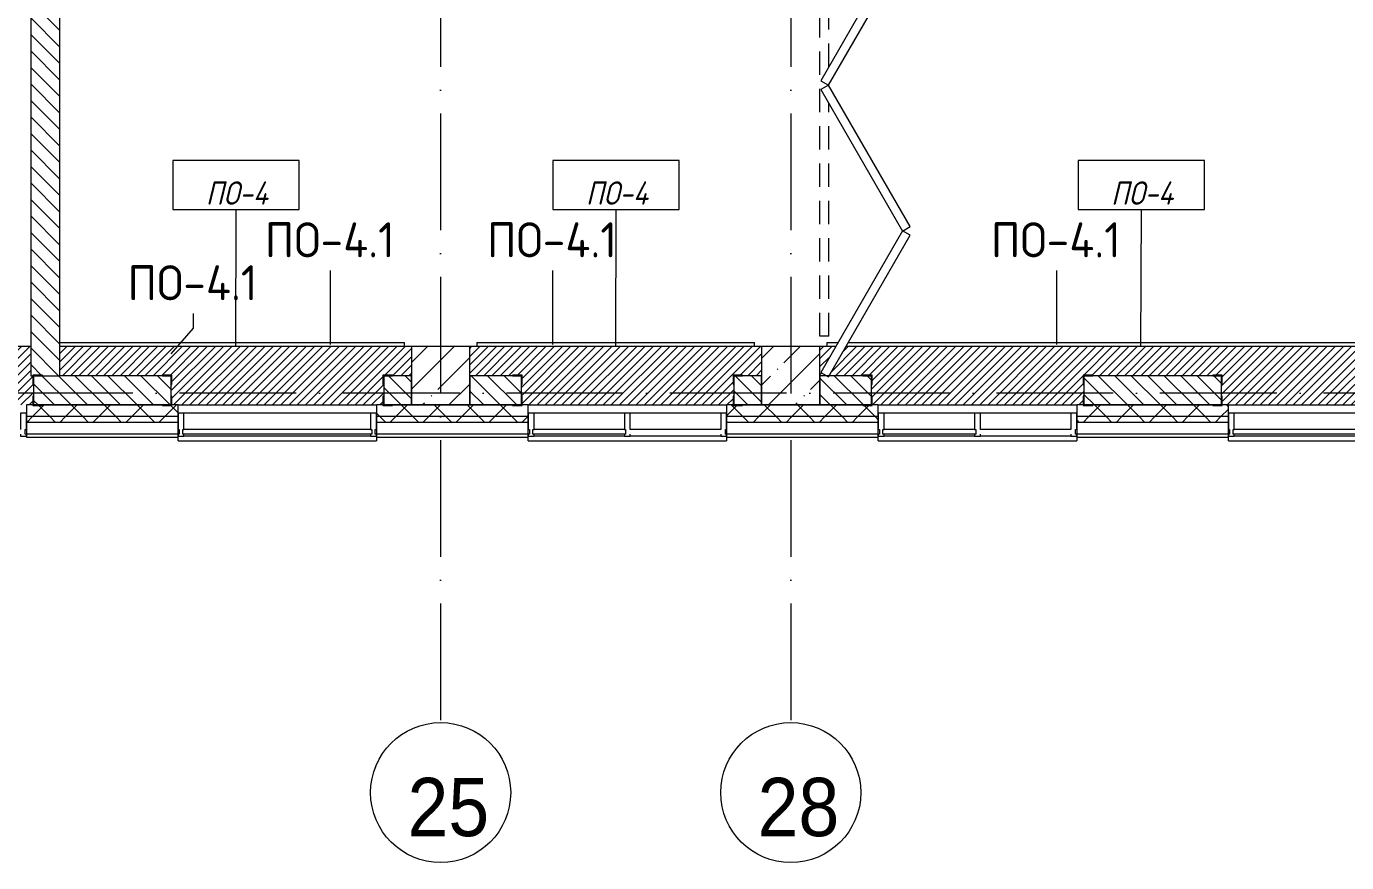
# Model space of a CAD drawing. Header units: millimetres. Extents: x -6467 to 106027, y -7090 to 195095.
# Drawn here: x 32509 to 43822, y 153872 to 161040 of the extents above; entities that cross this region are included whole.
import ezdxf

# ---------------------------------------------------------------- set-up
doc = ezdxf.new("R2010")
doc.units = ezdxf.units.MM
doc.linetypes.add('200_ШТРИХ__ш1_п0_6_', pattern=[320, 200, -120])
doc.linetypes.add('50_200_ШТРИХ_1Т_ш5_п1_п1_', pattern=[1400, 1000, -200, 0, -200])
for name, color, linetype, lineweight in [('A-DOOR-2', 7, 'Continuous', 5), ('A-DOOR-3', 7, '200_ШТРИХ__ш1_п0_6_', 5), ('A-DOOR-FRAM', 7, 'Continuous', 9), ('A-FLOR', 7, 'Continuous', 9), ('A-FLOR-IDEN', 7, 'Continuous', 9), ('A-GLAZ', 7, 'Continuous', 5), ('A-GLAZ-CWMG', 7, 'Continuous', 9), ('A-GLAZ-CWMG-1', 7, 'Continuous', 20), ('A-WALL', 7, 'Continuous', 5), ('A-WALL-FNSH-1', 7, 'Continuous', 5), ('A-WALL-IDEN', 7, 'Continuous', 9), ('I-WALL', 7, 'Continuous', 5), ('S-COLS', 7, 'Continuous', 9), ('S-COLS-1', 7, 'Continuous', 5)]:
    doc.layers.add(name, color=color, linetype=linetype, lineweight=lineweight)
for name, color, linetype, lineweight, true_color in [('A-FLOR-PATT-1', 7, 'Continuous', 5, 0xd61c12), ('A-GENM-1', 7, 'Continuous', 9, 0xaaaaaa), ('A-GENM-2', 7, 'Continuous', 20, 0xaaaaaa), ('Оси-1', 7, 'Continuous', 20, 0xaaaaaa), ('Оси-2', 7, 'Continuous', 9, 0xaaaaaa), ('Оси-3', 7, '50_200_ШТРИХ_1Т_ш5_п1_п1_', 9, 0xaaaaaa)]:
    doc.layers.add(name, color=color, linetype=linetype, lineweight=lineweight, true_color=true_color)
doc.styles.add('Arial', font='arial.ttf', dxfattribs={"width": 0.9, "height": 500})
doc.styles.add('GOST Common', font='', dxfattribs={"height": 300})
doc.styles.add('GOST Common_I', font='', dxfattribs={"width": 0.9, "height": 200})
doc.styles.get('GOST Common').set_extended_font_data('GOST Common')
doc.styles.get('GOST Common_I').set_extended_font_data('GOST Common', italic=True)
pattern_1 = [(135, (109.45, 102614.03), (-70.71068, -70.71068), [])]
pattern_2 = [(45, (109.45, 102614.03), (-228.0985, 228.0985), []), (45, (337.55, 102614.03), (-228.0985, 228.0985), [403.225, -80.645, 6.706, -73.939])]
pattern_3 = [(45, (109.45, 102614.03), (-141.42136, 141.42136), []), (135, (109.45, 102614.03), (-141.42136, -141.42136), [])]

# ---------------------------------------------------------------- blocks, each defined once
blk = doc.blocks.new('Прямоугольный импост - Импост структурный с накладкой - 180мм-22437099-АИ_План этажа Радиаторы_3')
at = {"layer": 'A-GLAZ-CWMG-1'}
for p, q in [((0, 17), (-50, 17)), ((-50, 17), (-50, 0)), ((-50, 0), (-40, 0)), ((-40, 0), (-40, -40)), ((-10, -40), (-10, 0)), ((-10, 0), (0, 0)), ((0, 0), (0, 17)), ((-40, -40), (-50, -40)), ((-50, -40), (-50, -180)), ((0, -40), (-10, -40)), ((0, -180), (0, -40)), ((-50, -180), (0, -180))]:
    blk.add_line(p, q, dxfattribs=at)
blk = doc.blocks.new('Прямоугольный импост - Импост структурный с накладкой - 180мм-22437089-АИ_План этажа Радиаторы_3')
at = {"layer": 'A-GLAZ-CWMG'}
for p, q in [((53650, 55111), (52050, 55111)), ((53650, 54931), (52050, 54931)), ((53650, 54914), (52050, 54914))]:
    blk.add_line(p, q, dxfattribs=at)
blk = doc.blocks.new('Прямоугольный импост - Импост структурный с накладкой - 180мм-22437111-АИ_План этажа Радиаторы_3')
at = {"layer": 'A-GLAZ-CWMG-1'}
for p, q in [((-50, 0), (-50, 17)), ((-50, 17), (0, 17)), ((0, 0), (-10, 0)), ((-10, 0), (-10, -40)), ((0, 17), (0, 0)), ((-50, -180), (-50, -40)), ((-10, -40), (0, -40)), ((0, -40), (0, -180)), ((0, -180), (-50, -180))]:
    blk.add_line(p, q, dxfattribs=at)
blk = doc.blocks.new('Прямоугольный импост - Импост структурный с накладкой - 180мм-22071093-АИ_План этажа Радиаторы_3')
at = {"layer": 'A-GLAZ-CWMG'}
for p, q in [((49825, 55111), (49050, 55111)), ((49825, 54931), (49050, 54931)), ((49825, 54914), (49050, 54914))]:
    blk.add_line(p, q, dxfattribs=at)
blk = doc.blocks.new('Прямоугольный импост - Импост структурный с накладкой - 180мм-22437098-АИ_План этажа Радиаторы_3')
at = {"layer": 'A-GLAZ-CWMG-1'}
for p, q in [((-50, 0), (-50, 17)), ((-50, 17), (0, 17)), ((-40, 0), (-50, 0)), ((-40, -40), (-40, 0)), ((0, 0), (-10, 0)), ((-10, 0), (-10, -40)), ((0, 17), (0, 0)), ((-50, -180), (-50, -40)), ((-50, -40), (-40, -40)), ((-10, -40), (0, -40)), ((0, -40), (0, -180)), ((0, -180), (-50, -180))]:
    blk.add_line(p, q, dxfattribs=at)
blk = doc.blocks.new('Прямоугольный импост - Импост структурный с накладкой - 180мм-V176-АИ_План этажа Радиаторы_3')
at = {"layer": 'A-GLAZ-CWMG'}
for p, q in [((6638, 55111), (5863, 55111)), ((6638, 54914), (5863, 54914))]:
    blk.add_line(p, q, dxfattribs=at)
blk = doc.blocks.new('Прямоугольный импост - Импост структурный с накладкой - 180мм-V179-АИ_План этажа Радиаторы_3')
at = {"layer": 'A-GLAZ-CWMG-1'}
for p, q in [((-25, 0), (-25, 17)), ((-25, 17), (25, 17)), ((-15, 0), (-25, 0)), ((-15, -40), (-15, 0)), ((25, 17), (25, 0)), ((-25, -180), (-25, -40)), ((-25, -40), (-15, -40)), ((25, -40), (25, -180)), ((25, -180), (-25, -180))]:
    blk.add_line(p, q, dxfattribs=at)
blk = doc.blocks.new('Прямоугольный импост - Импост структурный с накладкой - 180мм-22437157-АИ_План этажа Радиаторы_3')
at = {"layer": 'A-GLAZ-CWMG-1'}
for p, q in [((0, 17), (-50, 17)), ((-50, 17), (-50, 0)), ((-50, 0), (-40, 0)), ((-40, 0), (-40, -40)), ((-10, -40), (-10, 0)), ((-10, 0), (0, 0)), ((0, 0), (0, 17)), ((-40, -40), (-50, -40)), ((-50, -40), (-50, -180)), ((0, -40), (-10, -40)), ((0, -180), (0, -40)), ((-50, -180), (0, -180))]:
    blk.add_line(p, q, dxfattribs=at)
blk = doc.blocks.new('DOR__перегородка__Прямоугольная - Вн_ДПГ_7150х3600h-22715237-АИ_План этажа Радиаторы_3')
at = {"layer": 'A-DOOR-3'}
for p, q in [((0, 1474), (0, 0)), ((375, 1474), (0, 1474)), ((75, 1474), (75, 114)), ((150, 1474), (150, 158)), ((225, 1474), (225, 201)), ((300, 1474), (300, 244)), ((375, 1474), (375, 288)), ((225, 114), (225, 75)), ((300, 158), (300, 75)), ((375, 201), (375, 75)), ((7, 75), (0, 75)), ((2345, 75), (157, 75)), ((7150, 0), (350, 0)), ((2506, 75), (2495, 75)), ((4843, 75), (2656, 75)), ((5006, 75), (4993, 75)), ((7150, 75), (5156, 75)), ((7150, 75), (7150, 0))]:
    blk.add_line(p, q, dxfattribs=at)
at = {"layer": 'A-DOOR-FRAM'}
for p, q in [((1213, 772), (1, 72)), ((39, 7), (1251, 707)), ((1251, 707), (1213, 772)), ((1288, 772), (1251, 707)), ((1251, 707), (2463, 7)), ((2501, 72), (1288, 772)), ((3713, 772), (2500, 72)), ((2538, 7), (3750, 707)), ((3750, 707), (3713, 772)), ((3787, 772), (3749, 707)), ((3749, 707), (4962, 7)), ((4999, 72), (3787, 772)), ((6212, 772), (5000, 72)), ((5037, 7), (6250, 707)), ((6250, 707), (6212, 772)), ((6286, 772), (6249, 707)), ((6249, 707), (7461, 7)), ((7498, 72), (6286, 772)), ((1, 72), (39, 7)), ((2463, 7), (2501, 72)), ((2500, 72), (2538, 7)), ((4962, 7), (4999, 72)), ((5000, 72), (5037, 7)), ((7461, 7), (7498, 72))]:
    blk.add_line(p, q, dxfattribs=at)
blk = doc.blocks.new('Фахверк _газобетон торцы_734 - Фахверк _газобетон торцы_-25587035-АИ_План этажа Радиаторы_3')
at = {"layer": 'A-GENM-2'}
for p, q in [((89406, 11135), (89325, 11135)), ((89325, 11135), (89325, 11129)), ((89325, 11129), (89400, 11129)), ((89400, 11129), (89400, 11054)), ((89406, 11054), (89406, 11135)), ((89400, 11054), (89406, 11054)), ((89400, 10879), (89325, 10879)), ((89325, 10879), (89325, 10873)), ((89325, 10873), (89406, 10873)), ((89400, 10954), (89400, 10879)), ((89406, 10954), (89400, 10954)), ((89406, 10873), (89406, 10954))]:
    blk.add_line(p, q, dxfattribs=at)
blk = doc.blocks.new('Фахверк _газобетон торцы_736 - Фахверк _газобетон торцы_-25587075-АИ_План этажа Радиаторы_3')
at = {"layer": 'A-GENM-2'}
for p, q in [((89406, 11135), (89325, 11135)), ((89325, 11135), (89325, 11129)), ((89325, 11129), (89400, 11129)), ((89400, 11129), (89400, 11054)), ((89406, 11054), (89406, 11135)), ((89400, 11054), (89406, 11054)), ((89400, 10879), (89325, 10879)), ((89325, 10879), (89325, 10873)), ((89325, 10873), (89406, 10873)), ((89400, 10954), (89400, 10879)), ((89406, 10954), (89400, 10954)), ((89406, 10873), (89406, 10954))]:
    blk.add_line(p, q, dxfattribs=at)
blk = doc.blocks.new('Фахверк _газобетон торцы_737 - Фахверк _газобетон торцы_-25587095-АИ_План этажа Радиаторы_3')
at = {"layer": 'A-GENM-2'}
for p, q in [((89406, 156989), (89325, 156989)), ((89325, 156989), (89325, 156983)), ((89325, 156983), (89400, 156983)), ((89400, 156983), (89400, 156908)), ((89400, 156908), (89406, 156908)), ((89406, 156908), (89406, 156989)), ((89406, 156808), (89400, 156808)), ((89400, 156808), (89400, 156733)), ((89406, 156727), (89406, 156808)), ((89400, 156733), (89325, 156733)), ((89325, 156733), (89325, 156727)), ((89325, 156727), (89406, 156727))]:
    blk.add_line(p, q, dxfattribs=at)
blk = doc.blocks.new('Фахверк _газобетон торцы_738 - Фахверк _газобетон торцы_-25587115-АИ_План этажа Радиаторы_3')
at = {"layer": 'A-GENM-2'}
for p, q in [((89406, 11135), (89325, 11135)), ((89325, 11135), (89325, 11129)), ((89325, 11129), (89400, 11129)), ((89400, 11129), (89400, 11054)), ((89406, 11054), (89406, 11135)), ((89400, 11054), (89406, 11054)), ((89400, 10879), (89325, 10879)), ((89325, 10879), (89325, 10873)), ((89325, 10873), (89406, 10873)), ((89400, 10954), (89400, 10879)), ((89406, 10954), (89400, 10954)), ((89406, 10873), (89406, 10954))]:
    blk.add_line(p, q, dxfattribs=at)
blk = doc.blocks.new('Фахверк _газобетон торцы_739 - Фахверк _газобетон торцы_-25587135-АИ_План этажа Радиаторы_3')
at = {"layer": 'A-GENM-2'}
for p, q in [((89406, 156989), (89325, 156989)), ((89325, 156989), (89325, 156983)), ((89325, 156983), (89400, 156983)), ((89400, 156983), (89400, 156908)), ((89400, 156908), (89406, 156908)), ((89406, 156908), (89406, 156989)), ((89406, 156808), (89400, 156808)), ((89400, 156808), (89400, 156733)), ((89406, 156727), (89406, 156808)), ((89400, 156733), (89325, 156733)), ((89325, 156733), (89325, 156727)), ((89325, 156727), (89406, 156727))]:
    blk.add_line(p, q, dxfattribs=at)
blk = doc.blocks.new('Фахверк _газобетон торцы_740 - Фахверк _газобетон торцы_-25587155-АИ_План этажа Радиаторы_3')
at = {"layer": 'A-GENM-2'}
for p, q in [((89406, 11135), (89325, 11135)), ((89325, 11135), (89325, 11129)), ((89325, 11129), (89400, 11129)), ((89400, 11129), (89400, 11054)), ((89406, 11054), (89406, 11135)), ((89400, 11054), (89406, 11054)), ((89400, 10879), (89325, 10879)), ((89325, 10879), (89325, 10873)), ((89325, 10873), (89406, 10873)), ((89400, 10954), (89400, 10879)), ((89406, 10954), (89400, 10954)), ((89406, 10873), (89406, 10954))]:
    blk.add_line(p, q, dxfattribs=at)
blk = doc.blocks.new('Фахверк _газобетон торцы_741 - Фахверк _газобетон торцы_-25587175-АИ_План этажа Радиаторы_3')
at = {"layer": 'A-GENM-2'}
for p, q in [((89406, 156989), (89325, 156989)), ((89325, 156989), (89325, 156983)), ((89325, 156983), (89400, 156983)), ((89400, 156983), (89400, 156908)), ((89400, 156908), (89406, 156908)), ((89406, 156908), (89406, 156989)), ((89406, 156808), (89400, 156808)), ((89400, 156808), (89400, 156733)), ((89406, 156727), (89406, 156808)), ((89400, 156733), (89325, 156733)), ((89325, 156733), (89325, 156727)), ((89325, 156727), (89406, 156727))]:
    blk.add_line(p, q, dxfattribs=at)
blk = doc.blocks.new('Фахверк _газобетон торцы_743 - Фахверк _газобетон торцы_-25587215-АИ_План этажа Радиаторы_3')
at = {"layer": 'A-GENM-2'}
for p, q in [((89406, 156989), (89325, 156989)), ((89325, 156989), (89325, 156983)), ((89325, 156983), (89400, 156983)), ((89400, 156983), (89400, 156908)), ((89400, 156908), (89406, 156908)), ((89406, 156908), (89406, 156989)), ((89406, 156808), (89400, 156808)), ((89400, 156808), (89400, 156733)), ((89406, 156727), (89406, 156808)), ((89400, 156733), (89325, 156733)), ((89325, 156733), (89325, 156727)), ((89325, 156727), (89406, 156727))]:
    blk.add_line(p, q, dxfattribs=at)
blk = doc.blocks.new('Отлив_СКБ - Отлив витража-V323-АИ_План этажа Радиаторы_3')
at = {"layer": 'A-GLAZ'}
for p, q in [((0, 69), (0, 100)), ((1700, 100), (0, 100)), ((50, 2), (1650, 2)), ((1700, 100), (1700, 69)), ((1650, 0), (50, 0))]:
    blk.add_line(p, q, dxfattribs=at)
blk = doc.blocks.new('Отлив_СКБ - Отлив витража-V322-АИ_План этажа Радиаторы_3')
at = {"layer": 'A-GLAZ'}
for p, q in [((0, 69), (0, 100)), ((1700, 100), (0, 100)), ((875, 2), (1650, 2)), ((1700, 100), (1700, 69)), ((825, 0), (50, 0)), ((1650, 0), (875, 0))]:
    blk.add_line(p, q, dxfattribs=at)
blk = doc.blocks.new('Ось сетки - Круг_Ø6_00__ISO-2_5_0_9K_-17386508-АИ_План этажа Радиаторы_3')
at = {"layer": 'Оси-1'}
blk.add_circle((0, 0), 3, dxfattribs=at)
blk = doc.blocks.new('AAR_СКБ_Марка_Перекрытия_1 мм - Марка пола-27961726-АИ_План этажа Радиаторы_3')
at = {"layer": 'A-FLOR-IDEN'}
for p, q in [((2.723, 2.101), (-2.69, 2.101)), ((-2.69, 2.101), (-2.69, 0)), ((2.723, 0), (2.723, 2.101)), ((-2.69, 0), (2.723, 0))]:
    blk.add_line(p, q, dxfattribs=at)

msp = doc.modelspace()

# ---------------------------------------------------------------- hatches: boundary and pattern name
at = {"layer": 'A-FLOR-PATT-1'}
h = msp.add_hatch(dxfattribs=at)
h.set_pattern_fill('FP_327', color=256, style=0, pattern_type=2)
h.set_pattern_definition([(45, (31440.17, 158045.076), (-35.3553, 35.3553), [])])
h.paths.add_polyline_path([(31824, 157795), (32565, 157795), (32565, 157870), (32571, 157870), (32569, 157970), (32565, 157970), (32565, 158045), (32546, 158045), (32546, 158295), (30309, 158295), (30309, 158045), (30676, 158045), (30676, 158051), (30757, 158051), (30757, 157970), (30751, 157970), (30751, 157870), (30757, 157870), (30757, 157795), (30997, 157795)])
h = msp.add_hatch(dxfattribs=at)
h.set_pattern_fill('FP_328', color=256, style=0, pattern_type=2)
h.set_pattern_definition([(45, (34302.67, 158045.076), (-35.3553, 35.3553), [])])
h.paths.add_polyline_path([(35565, 157795), (35565, 157870), (35571, 157870), (35571, 157970), (35565, 157970), (35565, 158051), (35646, 158051), (35646, 158045), (35809, 158045), (35809, 158295), (32796, 158295), (32796, 158045), (33676, 158045), (33676, 158051), (33757, 158051), (33757, 157970), (33751, 157970), (33751, 157870), (33757, 157870), (33757, 157795), (35509, 157795)])
h = msp.add_hatch(dxfattribs=at)
h.set_pattern_fill('FP_329', color=256, style=0, pattern_type=2)
h.set_pattern_definition([(45, (37559.45, 158045.076), (-35.3553, 35.3553), [])])
h.paths.add_polyline_path([(38565, 157795), (38565, 157870), (38571, 157870), (38571, 157970), (38565, 157970), (38565, 158051), (38646, 158051), (38646, 158045), (38809, 158045), (38809, 158295), (36309, 158295), (36309, 158045), (36676, 158045), (36676, 158051), (36757, 158051), (36757, 157970), (36751, 157970), (36751, 157870), (36757, 157870), (36757, 157795), (38509, 157795)])
h = msp.add_hatch(dxfattribs=at)
h.set_pattern_fill('FP_330', color=256, style=0, pattern_type=2)
h.set_pattern_definition([(45, (42059.45, 158045.076), (-35.3553, 35.3553), [])])
h.paths.add_polyline_path([(44565, 157795), (44565, 157870), (44571, 157870), (44571, 157970), (44565, 157970), (44565, 158051), (44646, 158051), (44646, 158045), (44809, 158045), (44809, 158295), (39530, 158295), (39386, 158045), (39676, 158045), (39676, 158051), (39757, 158051), (39757, 157970), (39751, 157970), (39751, 157870), (39757, 157870), (39757, 157795), (41565, 157796), (41565, 157870), (41571, 157870), (41571, 157970), (41565, 157970), (41565, 158051), (41646, 158051), (41646, 158045), (42676, 158045), (42676, 158051), (42757, 158051), (42757, 157970), (42751, 157970), (42751, 157870), (42757, 157870), (42757, 157795), (44509, 157795)])
h.paths.add_polyline_path([(39316, 158045), (39367, 158045), (39316, 158074), (39444, 158295), (39309, 158295), (39309, 158045)])
at = {"layer": 'A-WALL'}
h = msp.add_hatch(dxfattribs=at)
h.set_pattern_fill('FP_122', color=256, style=0, pattern_type=2)
h.set_pattern_definition(pattern_3)
h.paths.add_polyline_path([(74459, 157645), (74459, 157695), (68199, 157695), (68199, 157645), (74418, 157645)])
h.paths.add_polyline_path([(67059, 157645), (67324, 157645), (67324, 157695), (67059, 157695), (67059, 157689)])
h.paths.add_polyline_path([(66559, 157645), (66559, 157695), (65018, 157695), (65018, 157645), (65734, 157645)])
h.paths.add_polyline_path([(64143, 157645), (64143, 157695), (62809, 157695), (62809, 157645), (64080, 157645)])
h.paths.add_polyline_path([(60771, 157645), (61109, 157645), (61109, 157695), (59809, 157695), (59809, 157645)])
h.paths.add_polyline_path([(58109, 157645), (58109, 157695), (56809, 157695), (56809, 157645), (57463, 157645)])
h.paths.add_polyline_path([(55109, 157645), (55109, 157695), (53809, 157695), (53809, 157645), (54155, 157645)])
h.paths.add_polyline_path([(50847, 157645), (52109, 157645), (52109, 157695), (50809, 157695), (50809, 157645)])
h.paths.add_polyline_path([(49109, 157645), (49109, 157695), (47809, 157695), (47809, 157645), (48365, 157645)])
h.paths.add_polyline_path([(45057, 157645), (46109, 157645), (46109, 157695), (44509, 157695), (44509, 157645)])
h.paths.add_polyline_path([(42809, 157645), (42809, 157695), (41509, 157695), (41509, 157645), (42576, 157645)])
h.paths.add_polyline_path([(39267, 157645), (39809, 157645), (39809, 157695), (38509, 157695), (38509, 157645)])
h.paths.add_polyline_path([(36809, 157645), (36809, 157695), (35509, 157695), (35509, 157645), (35959, 157645)])
h.paths.add_polyline_path([(33809, 157645), (33809, 157695), (32509, 157695), (32509, 157645), (32651, 157645)])
h.paths.add_polyline_path([(29509, 157645), (30809, 157645), (30809, 157695), (29509, 157695)])
h.paths.add_polyline_path([(27809, 157645), (27809, 157695), (26509, 157695), (26509, 157645), (27688, 157645)])
h.paths.add_polyline_path([(24809, 157645), (24809, 157695), (23509, 157695), (23509, 157645), (24380, 157645)])
h.paths.add_polyline_path([(21072, 157645), (21809, 157645), (21809, 157695), (20509, 157695), (20509, 157645)])
h.paths.add_polyline_path([(18809, 157645), (18809, 157695), (17509, 157695), (17509, 157645), (17763, 157645)])
h.paths.add_polyline_path([(16109, 157645), (16634, 157645), (16634, 157695), (6797, 157695), (6797, 157645), (12801, 157645)])
h.paths.add_polyline_path([(5922, 157645), (5922, 157695), (-2441, 157695), (-2441, 157645), (2876, 157645)])
h = msp.add_hatch(dxfattribs=at)
h.set_pattern_fill('FP_122', color=256, style=0, pattern_type=2)
h.set_pattern_definition(pattern_3)
h.paths.add_polyline_path([(74509, 157695), (74509, 157795), (68199, 157795), (68199, 157695), (74459, 157695)])
h.paths.add_polyline_path([(65018, 157695), (66559, 157695), (66559, 157795), (65018, 157795)])
h.paths.add_polyline_path([(64080, 157695), (64143, 157695), (64143, 157795), (62809, 157795), (62809, 157695), (63253, 157695)])
h.paths.add_polyline_path([(67059, 157695), (67324, 157695), (67324, 157795), (67059, 157795), (67059, 157784)])
h.paths.add_polyline_path([(60771, 157695), (61109, 157695), (61109, 157795), (59809, 157795), (59809, 157695)])
h.paths.add_polyline_path([(58109, 157695), (58109, 157795), (56809, 157795), (56809, 157695), (57463, 157695)])
h.paths.add_polyline_path([(55109, 157695), (55109, 157795), (53809, 157795), (53809, 157695), (54155, 157695)])
h.paths.add_polyline_path([(52109, 157695), (52109, 157795), (50809, 157795), (50809, 157695), (50847, 157695)])
h.paths.add_polyline_path([(47809, 157695), (49109, 157695), (49109, 157795), (47809, 157795)])
h.paths.add_polyline_path([(42809, 157695), (42809, 157795), (41509, 157795), (41509, 157695), (42576, 157695)])
h.paths.add_polyline_path([(45884, 157695), (46109, 157695), (46109, 157795), (44509, 157795), (44509, 157695), (45057, 157695)])
h.paths.add_polyline_path([(39809, 157695), (39809, 157795), (38509, 157795), (38509, 157695), (39267, 157695)])
h.paths.add_polyline_path([(36809, 157695), (36809, 157795), (35509, 157795), (35509, 157695), (35959, 157695)])
h.paths.add_polyline_path([(32651, 157695), (33809, 157695), (33809, 157795), (32509, 157795), (32509, 157695)])
h.paths.add_polyline_path([(30170, 157695), (30809, 157695), (30809, 157795), (29509, 157795), (29509, 157695)])
h.paths.add_polyline_path([(27809, 157695), (27809, 157795), (26509, 157795), (26509, 157695), (27688, 157695)])
h.paths.add_polyline_path([(24809, 157695), (24809, 157795), (23509, 157795), (23509, 157695), (24380, 157695)])
h.paths.add_polyline_path([(21072, 157695), (21809, 157695), (21809, 157795), (20509, 157795), (20509, 157695)])
h.paths.add_polyline_path([(18809, 157695), (18809, 157795), (17509, 157795), (17509, 157695), (17763, 157695)])
h.paths.add_polyline_path([(16109, 157695), (16634, 157695), (16634, 157795), (6797, 157795), (6797, 157695), (12801, 157695)])
h.paths.add_polyline_path([(5922, 157695), (5922, 157795), (-2341, 157795), (-2341, 157695), (2876, 157695)])
at = {"layer": 'I-WALL'}
h = msp.add_hatch(dxfattribs=at)
h.set_pattern_fill('FP_2', color=256, style=0, pattern_type=2)
h.set_pattern_definition(pattern_1)
h.paths.add_polyline_path([(32796, 158045), (32796, 165545), (32546, 165545), (32546, 158045), (32651, 158045)])
h = msp.add_hatch(dxfattribs=at)
h.set_pattern_fill('FP_2', color=256, style=0, pattern_type=2)
h.set_pattern_definition(pattern_1)
h.paths.add_polyline_path([(67059, 157795), (67089, 157795), (67089, 158045), (67059, 158045), (67059, 157805)])
h.paths.add_polyline_path([(66559, 157795), (66559, 158045), (65078, 158045), (65078, 157795), (65734, 157795)])
h.paths.add_polyline_path([(63253, 157795), (63359, 157795), (63359, 158045), (62871, 158045), (62871, 157795)])
h.paths.add_polyline_path([(63859, 157795), (64078, 157795), (64078, 158045), (63859, 158045), (63859, 157903)])
h.paths.add_polyline_path([(60771, 157795), (61051, 157795), (61051, 158045), (59871, 158045), (59871, 157795)])
h.paths.add_polyline_path([(57859, 157795), (58051, 157795), (58051, 158045), (57859, 158045), (57859, 157903)])
h.paths.add_polyline_path([(56871, 157795), (57359, 157795), (57359, 158045), (56871, 158045), (56871, 157903)])
h.paths.add_polyline_path([(55051, 157795), (55051, 158045), (54859, 158045), (54859, 157795)])
h.paths.add_polyline_path([(54359, 157795), (54359, 158045), (53871, 158045), (53871, 157795), (54155, 157795)])
h.paths.add_polyline_path([(52051, 157795), (52051, 158045), (50871, 158045), (50871, 157795)])
h.paths.add_polyline_path([(49051, 157795), (49051, 158045), (48859, 158045), (48859, 157795)])
h.paths.add_polyline_path([(48359, 157795), (48359, 158045), (47871, 158045), (47871, 157795)])
h.paths.add_polyline_path([(44809, 157795), (44809, 158045), (44571, 158045), (44571, 157795)])
h.paths.add_polyline_path([(46051, 157795), (46051, 158045), (45859, 158045), (45859, 157795), (45884, 157795)])
h.paths.add_polyline_path([(45309, 157795), (45359, 157795), (45359, 158045), (45309, 158045), (45309, 157903)])
h.paths.add_polyline_path([(42576, 157795), (42751, 157795), (42751, 158045), (41571, 158045), (41571, 157795)])
h.paths.add_polyline_path([(39309, 157795), (39751, 157795), (39751, 158045), (39309, 158045), (39309, 157903)])
h.paths.add_polyline_path([(38809, 157795), (38809, 158045), (38571, 158045), (38571, 157795)])
h.paths.add_polyline_path([(36751, 157795), (36751, 158045), (36309, 158045), (36309, 157795)])
h.paths.add_polyline_path([(35809, 157795), (35809, 158045), (35571, 158045), (35571, 157795)])
h.paths.add_polyline_path([(33751, 157795), (33751, 158045), (32571, 158045), (32571, 157795), (32651, 157795)])
h.paths.add_polyline_path([(30751, 157795), (30751, 158045), (30309, 158045), (30309, 157795)])
h.paths.add_polyline_path([(29571, 157795), (29809, 157795), (29809, 158045), (29571, 158045), (29571, 157903)])
h.paths.add_polyline_path([(27751, 157795), (27751, 158045), (27309, 158045), (27309, 157795), (27688, 157795)])
h.paths.add_polyline_path([(26571, 157795), (26809, 157795), (26809, 158045), (26571, 158045), (26571, 157903)])
h.paths.add_polyline_path([(24380, 157795), (24751, 157795), (24751, 158045), (23571, 158045), (23571, 157795)])
h.paths.add_polyline_path([(20571, 157795), (20809, 157795), (20809, 158045), (20571, 158045), (20571, 157903)])
h.paths.add_polyline_path([(21751, 157795), (21751, 158045), (21309, 158045), (21309, 157795)])
h.paths.add_polyline_path([(18751, 157795), (18751, 158045), (18309, 158045), (18309, 157795)])
h.paths.add_polyline_path([(17572, 157795), (17809, 157795), (17809, 158045), (17572, 158045), (17572, 157903)])
h.paths.add_polyline_path([(16109, 157795), (16572, 157795), (16572, 158045), (13659, 158045), (13659, 157795)])
at = {"layer": 'S-COLS-1'}
h = msp.add_hatch(dxfattribs=at)
h.set_pattern_fill('FP_1', color=256, style=0, pattern_type=2)
h.set_pattern_definition(pattern_2)
h.paths.add_polyline_path([(35959, 157795), (36309, 157795), (36309, 158295), (35809, 158295), (35809, 157795)])
h = msp.add_hatch(dxfattribs=at)
h.set_pattern_fill('FP_1', color=256, style=0, pattern_type=2)
h.set_pattern_definition(pattern_2)
h.paths.add_polyline_path([(38809, 157795), (39309, 157795), (39309, 158295), (38809, 158295), (38809, 157903)])

# ---------------------------------------------------------------- linework, layer by layer
at = {"layer": 'A-FLOR'}
for p, q in [((32546, 158295), (30309, 158295)), ((35809, 158295), (32796, 158295)), ((38809, 158295), (36309, 158295)), ((39444, 158295), (39309, 158295)), ((44809, 158295), (39530, 158295)), ((33809, 157795), (35509, 157795)), ((36809, 157795), (38509, 157795)), ((39809, 157795), (41509, 157795)), ((42809, 157795), (44509, 157795))]:
    msp.add_line(p, q, dxfattribs=at)
at = {"layer": 'A-FLOR-IDEN'}
for p, q in [((34303, 158295), (34306, 159471)), ((37559, 158295), (37563, 159471)), ((42059, 158295), (42063, 159471))]:
    msp.add_line(p, q, dxfattribs=at)
at = {"layer": 'A-WALL'}
for p, q in [((32546, 165545), (32546, 158045)), ((32796, 158045), (32796, 165545)), ((32796, 158330), (35749, 158330)), ((35749, 158295), (35749, 158330)), ((36369, 158330), (38749, 158330)), ((36369, 158330), (36369, 158295)), ((38749, 158295), (38749, 158330)), ((39369, 158330), (39464, 158330)), ((39369, 158330), (39369, 158295)), ((39551, 158330), (44749, 158330)), ((32546, 158045), (32796, 158045)), ((32571, 158045), (32571, 157795)), ((33751, 158045), (32796, 158045)), ((33751, 157795), (33751, 158045)), ((35809, 158045), (35571, 158045)), ((35571, 158045), (35571, 157795)), ((35809, 157795), (35809, 158045)), ((36751, 158045), (36309, 158045)), ((36309, 158045), (36309, 157795)), ((36751, 157795), (36751, 158045)), ((38809, 158045), (38571, 158045)), ((38571, 158045), (38571, 157795)), ((38809, 157795), (38809, 158045)), ((39751, 158045), (39309, 158045)), ((39309, 158045), (39309, 157795)), ((39751, 157795), (39751, 158045)), ((42751, 158045), (41571, 158045)), ((41571, 158045), (41571, 157795)), ((42751, 157795), (42751, 158045)), ((33809, 157695), (32509, 157695)), ((32571, 157795), (33751, 157795)), ((36809, 157695), (35509, 157695)), ((35571, 157795), (35809, 157795)), ((36309, 157795), (36751, 157795)), ((39809, 157695), (38509, 157695)), ((38571, 157795), (38809, 157795)), ((39309, 157795), (39751, 157795)), ((42809, 157695), (41509, 157695)), ((41571, 157795), (42751, 157795)), ((33809, 157645), (32509, 157645)), ((36809, 157645), (35509, 157645)), ((39809, 157645), (38509, 157645)), ((42809, 157645), (41509, 157645)), ((33809, 157545), (32509, 157545)), ((36809, 157545), (35509, 157545)), ((39809, 157545), (38509, 157545)), ((42809, 157545), (41509, 157545))]:
    msp.add_line(p, q, dxfattribs=at)
at = {"layer": 'A-WALL-FNSH-1'}
for p, q in [((33809, 157795), (32509, 157795)), ((32509, 157795), (32509, 157518)), ((33809, 157518), (33809, 157795)), ((36809, 157795), (35509, 157795)), ((35509, 157795), (35509, 157518)), ((36809, 157518), (36809, 157795)), ((39809, 157795), (38509, 157795)), ((38509, 157795), (38509, 157518)), ((39809, 157518), (39809, 157795)), ((42809, 157795), (41509, 157795)), ((41509, 157795), (41509, 157518)), ((42809, 157518), (42809, 157795)), ((32509, 157518), (33809, 157518)), ((35509, 157518), (36809, 157518)), ((38509, 157518), (39809, 157518)), ((41509, 157518), (42809, 157518))]:
    msp.add_line(p, q, dxfattribs=at)
at = {"layer": 'A-WALL-IDEN'}
for p, q in [((35116, 158313), (35116, 158947)), ((37020, 158313), (37020, 158947)), ((41338, 158313), (41338, 158947)), ((33940, 158453), (33940, 158579)), ((33749, 158232), (33940, 158453))]:
    msp.add_line(p, q, dxfattribs=at)
at = {"layer": 'S-COLS'}
for p, q in [((35809, 158045), (35809, 157795)), ((36309, 157795), (36309, 158045)), ((38809, 158045), (38809, 157795)), ((39309, 157795), (39309, 158045))]:
    msp.add_line(p, q, dxfattribs=at)
at = {"layer": 'S-COLS-1'}
for p, q in [((36309, 158295), (35809, 158295)), ((35809, 158295), (35809, 158045)), ((36309, 158045), (36309, 158295)), ((39309, 158295), (38809, 158295)), ((38809, 158295), (38809, 158045)), ((39309, 158045), (39309, 158295)), ((35809, 157795), (36309, 157795)), ((38809, 157795), (39309, 157795))]:
    msp.add_line(p, q, dxfattribs=at)
at = {"layer": 'Оси-3'}
for p, q in [((36059, 193895), (36059, 155072)), ((39059, 193895), (39059, 155072)), ((104827, 157895), (-5158, 157895))]:
    msp.add_line(p, q, dxfattribs=at)

# ---------------------------------------------------------------- block references
at = {"layer": 'A-DOOR-2', "rotation": 270.0000000000002}
msp.add_blockref('DOR__перегородка__Прямоугольная - Вн_ДПГ_7150х3600h-22715237-АИ_План этажа Радиаторы_3', (39309, 165535), dxfattribs=at)
at = {"layer": 'A-FLOR-IDEN', "xscale": 199.9999999999999, "yscale": 199.9999999999999, "zscale": 199.9999999999999}
for p in [(34303, 159471), (37559, 159471), (42059, 159471)]:
    msp.add_blockref('AAR_СКБ_Марка_Перекрытия_1 мм - Марка пола-27961726-АИ_План этажа Радиаторы_3', p, dxfattribs=at)
at = {"layer": 'A-GENM-1', "rotation": 180}
for name, p in [('Фахверк _газобетон торцы_734 - Фахверк _газобетон торцы_-25587035-АИ_План этажа Радиаторы_3', (121971, 168924)), ('Фахверк _газобетон торцы_736 - Фахверк _газобетон торцы_-25587075-АИ_План этажа Радиаторы_3', (124971, 168924)), ('Фахверк _газобетон торцы_738 - Фахверк _газобетон торцы_-25587115-АИ_План этажа Радиаторы_3', (127971, 168924)), ('Фахверк _газобетон торцы_740 - Фахверк _газобетон торцы_-25587155-АИ_План этажа Радиаторы_3', (130971, 168924))]:
    msp.add_blockref(name, p, dxfattribs=at)
at = {"layer": 'A-GENM-1'}
for name, p in [('Фахверк _газобетон торцы_737 - Фахверк _газобетон торцы_-25587095-АИ_План этажа Радиаторы_3', (-55649, 1062)), ('Фахверк _газобетон торцы_739 - Фахверк _газобетон торцы_-25587135-АИ_План этажа Радиаторы_3', (-52649, 1062)), ('Фахверк _газобетон торцы_741 - Фахверк _газобетон торцы_-25587175-АИ_План этажа Радиаторы_3', (-49649, 1062)), ('Фахверк _газобетон торцы_743 - Фахверк _газобетон торцы_-25587215-АИ_План этажа Радиаторы_3', (-46649, 1062))]:
    msp.add_blockref(name, p, dxfattribs=at)
at = {"layer": 'A-GLAZ', "rotation": 180}
for name, p in [('Отлив_СКБ - Отлив витража-V323-АИ_План этажа Радиаторы_3', (35509, 157587)), ('Отлив_СКБ - Отлив витража-V322-АИ_План этажа Радиаторы_3', (38509, 157587)), ('Отлив_СКБ - Отлив витража-V322-АИ_План этажа Радиаторы_3', (41509, 157587)), ('Отлив_СКБ - Отлив витража-V323-АИ_План этажа Радиаторы_3', (44509, 157587))]:
    msp.add_blockref(name, p, dxfattribs=at)
at = {"layer": 'A-GLAZ-CWMG', "extrusion": (0, 0, -1), "rotation": 180}
for name, p in [('Прямоугольный импост - Импост структурный с накладкой - 180мм-22437111-АИ_План этажа Радиаторы_3', (-32509, 157545)), ('Прямоугольный импост - Импост структурный с накладкой - 180мм-22437098-АИ_План этажа Радиаторы_3', (-35509, 157545)), ('Прямоугольный импост - Импост структурный с накладкой - 180мм-V179-АИ_План этажа Радиаторы_3', (-37659, 157545)), ('Прямоугольный импост - Импост структурный с накладкой - 180мм-22437111-АИ_План этажа Радиаторы_3', (-38509, 157545)), ('Прямоугольный импост - Импост структурный с накладкой - 180мм-V179-АИ_План этажа Радиаторы_3', (-40659, 157545)), ('Прямоугольный импост - Импост структурный с накладкой - 180мм-22437111-АИ_План этажа Радиаторы_3', (-41509, 157545))]:
    msp.add_blockref(name, p, dxfattribs=at)
at = {"layer": 'A-GLAZ-CWMG', "rotation": 180}
for name, p in [('Прямоугольный импост - Импост структурный с накладкой - 180мм-22437099-АИ_План этажа Радиаторы_3', (33809, 157545)), ('Прямоугольный импост - Импост структурный с накладкой - 180мм-22437157-АИ_План этажа Радиаторы_3', (36809, 157545)), ('Прямоугольный импост - Импост структурный с накладкой - 180мм-22437157-АИ_План этажа Радиаторы_3', (39809, 157545)), ('Прямоугольный импост - Импост структурный с накладкой - 180мм-22437099-АИ_План этажа Радиаторы_3', (42809, 157545))]:
    msp.add_blockref(name, p, dxfattribs=at)
at = {"layer": 'A-GLAZ-CWMG'}
for name, p in [('Прямоугольный импост - Импост структурный с накладкой - 180мм-22437089-АИ_План этажа Радиаторы_3', (-18191, 102614)), ('Прямоугольный импост - Импост структурный с накладкой - 180мм-22071093-АИ_План этажа Радиаторы_3', (-12191, 102614)), ('Прямоугольный импост - Импост структурный с накладкой - 180мм-V176-АИ_План этажа Радиаторы_3', (31821, 102614)), ('Прямоугольный импост - Импост структурный с накладкой - 180мм-22071093-АИ_План этажа Радиаторы_3', (-9191, 102614)), ('Прямоугольный импост - Импост структурный с накладкой - 180мм-V176-АИ_План этажа Радиаторы_3', (34821, 102614)), ('Прямоугольный импост - Импост структурный с накладкой - 180мм-22437089-АИ_План этажа Радиаторы_3', (-9191, 102614))]:
    msp.add_blockref(name, p, dxfattribs=at)
at = {"layer": 'Оси-1', "xscale": 199.9999999999999, "yscale": 199.9999999999999, "zscale": 199.9999999999999, "rotation": 180}
for p in [(36059, 154472), (39059, 154472)]:
    msp.add_blockref('Ось сетки - Круг_Ø6_00__ISO-2_5_0_9K_-17386508-АИ_План этажа Радиаторы_3', p, dxfattribs=at)

# ---------------------------------------------------------------- texts
at = {"layer": 'A-FLOR-IDEN', "char_height": 200, "width": 572.4, "attachment_point": 5, "line_spacing_factor": 1.022766, "style": 'GOST Common_I'}
for insert in [(34313, 159611), (37570, 159611), (42070, 159611)]:
    msp.add_mtext('\\pxqc,t0.9,1.8,2.7,3.6,4.5,5.4,6.3,7.2,8.1,9,9.9,10.8,11.7,12.6,13.5,14.4,15.3,16.2,17.1,18,18.9,19.8,20.7,21.6,22.5,23.4,24.3,25.2,26.1,27,27.9,28.8;{ПО-4}', dxfattribs=dict(at, insert=insert))
at = {"layer": 'A-WALL-IDEN', "char_height": 300, "width": 1178, "attachment_point": 2, "line_spacing_factor": 1.022766, "style": 'GOST Common'}
for insert in [(35109, 159360), (37013, 159360), (41331, 159360), (33933, 158992)]:
    msp.add_mtext('\\pxqc,t0.26667,0.53333,0.8,1.06667,1.33333,1.6,1.86667,2.13333,2.4,2.66667,2.93333,3.2,3.46667,3.73333,4,4.26667,4.53333,4.8,5.06667,5.33333,5.6,5.86667,6.13333,6.4,6.66667,6.93333,7.2,7.46667,7.73333,8,8.26667,8.53333;{ПО-4.1}', dxfattribs=dict(at, insert=insert))
at = {"layer": 'Оси-2', "char_height": 500, "width": 702, "attachment_point": 5, "line_spacing_factor": 0.936439, "style": 'Arial'}
for s, insert in [('\\pxqc,t4.572,9.144,13.716,18.288,22.86,27.432,32.004,36.576,41.148,45.72,50.292,54.864,59.436,64.008,68.58,73.152,77.724,82.296,86.868,91.44,96.012,100.584,105.156,109.728,114.3,118.872,123.444,128.016,132.588,137.16,141.732,146.304;{25}', (36125, 154345)), ('\\pxqc,t4.572,9.144,13.716,18.288,22.86,27.432,32.004,36.576,41.148,45.72,50.292,54.864,59.436,64.008,68.58,73.152,77.724,82.296,86.868,91.44,96.012,100.584,105.156,109.728,114.3,118.872,123.444,128.016,132.588,137.16,141.732,146.304;{28}', (39125, 154345))]:
    msp.add_mtext(s, dxfattribs=dict(at, insert=insert))

doc.saveas('drawing.dxf')
